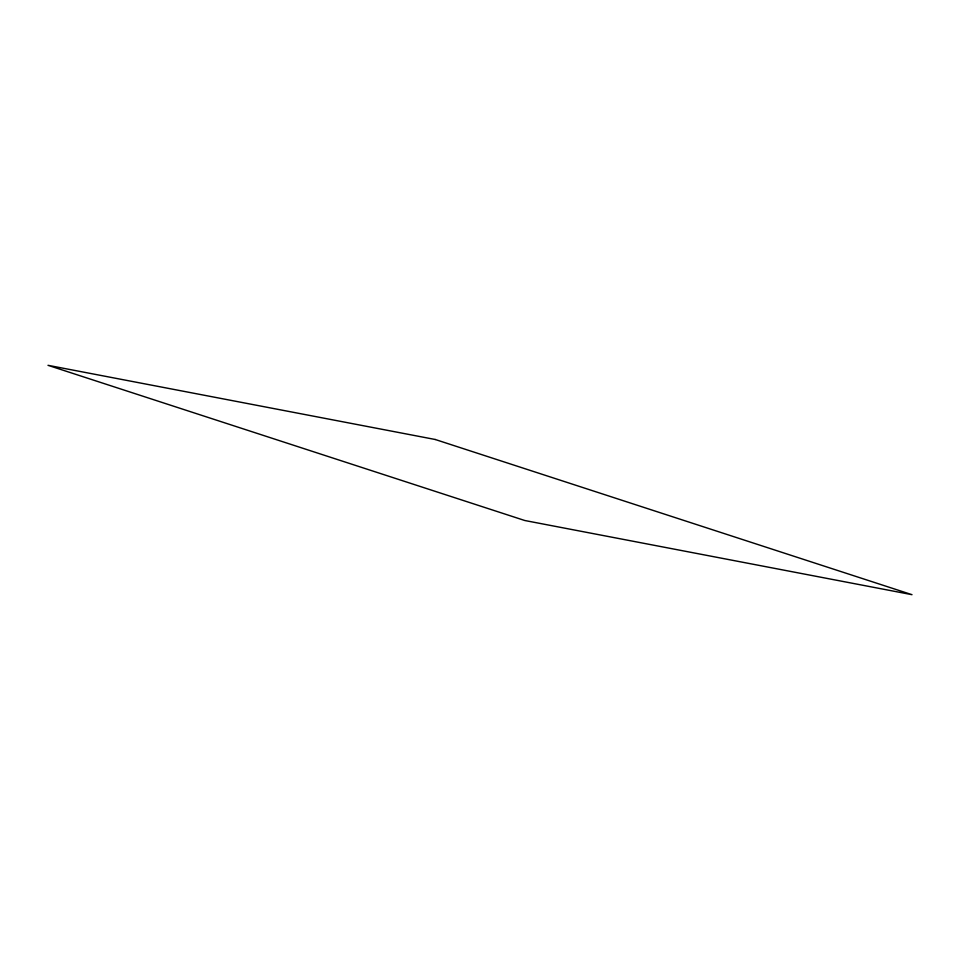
<?xml version="1.0" encoding="UTF-8"?>
<svg xmlns="http://www.w3.org/2000/svg" width="960" height="960" viewBox="0 0 960 960"><rect width="100%" height="100%" fill="white"/><g stroke="black" fill="none" stroke-linecap="round" stroke-linejoin="round"><path stroke-width="1.44" d="M435.204 439.488L48 365.316L524.796 520.512L912 594.684L435.204 439.488"/></g></svg>
